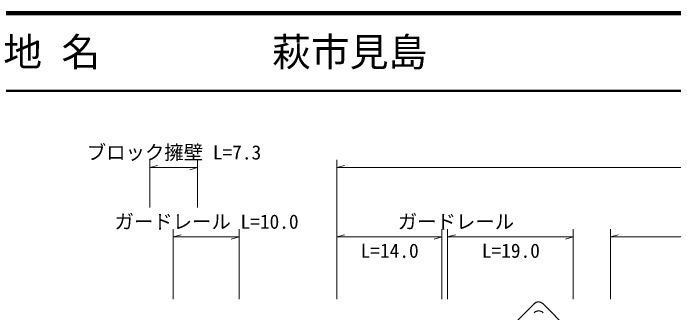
# Model space of a CAD drawing. Units: millimetres, scale not verified. Extents: x 40000 to 680000, y 20000 to 380000.
# Drawn here: x 371664 to 456792, y 341401 to 380000 of the extents above; entities that cross this region are included whole.
import ezdxf
from ezdxf.enums import TextEntityAlignment as Align

# ---------------------------------------------------------------- set-up
doc = ezdxf.new("R2010")
doc.units = ezdxf.units.MM
doc.header["$LTSCALE"] = 1000
for name, color, linetype, lineweight in [('M-STR-HTXT', 7, 'Continuous', 13), ('M-STR-STRC', 7, 'Continuous', 25), ('M-TTL', 2, 'Continuous', 140), ('M-TTL-LINE', 7, 'Continuous', 50)]:
    doc.layers.add(name, color=color, linetype=linetype, lineweight=lineweight)
doc.layers.add('M-TTL-TXT', color=7, linetype='Continuous')
doc.styles.add('ＭＳ ゴシック', font='')
doc.styles.get('ＭＳ ゴシック').set_extended_font_data('MS Gothic')

msp = doc.modelspace()

# ---------------------------------------------------------------- linework, layer by layer
at = {"layer": 'M-STR-HTXT'}
for p, q in [((389250, 354959), (389250, 361102)), ((395411, 361102), (395411, 354959)), ((413350, 343160), (413350, 361102)), ((389250, 360102), (390250, 360382)), ((389250, 360102), (395411, 360102)), ((395411, 360102), (394411, 359822)), ((413350, 360102), (414350, 360382)), ((413350, 360102), (551607, 360101)), ((392290, 343160), (392290, 352182)), ((400762, 352182), (400762, 343160)), ((426897, 352182), (426897, 343160)), ((427645, 343160), (427645, 352182)), ((443844, 352182), (443844, 343160)), ((448627, 343160), (448627, 352182)), ((392290, 351182), (393290, 351462)), ((392290, 351182), (400762, 351182)), ((400762, 351182), (399762, 350902)), ((413350, 351182), (414350, 351462)), ((413350, 351182), (426897, 351182)), ((426897, 351182), (425897, 350902)), ((427645, 351182), (428645, 351462)), ((427645, 351182), (443844, 351182)), ((443844, 351182), (442844, 350902)), ((448627, 351182), (449627, 351462)), ((448627, 351182), (549119, 351181))]:
    msp.add_line(p, q, dxfattribs=at)
at = {"layer": 'M-STR-STRC'}
for p, q in [((438791, 342560), (433766, 337535)), ((439950, 342560), (444975, 337535))]:
    msp.add_line(p, q, dxfattribs=at)
for centre, start in [((439371, 341981), 44.99982), ((439371, 340822), 44.99963)]:
    msp.add_arc(centre, 819, start, 134.99982, dxfattribs=at)
at = {"layer": 'M-TTL'}
msp.add_line((680000, 380000), (40000, 380000), dxfattribs=at)
at = {"layer": 'M-TTL-LINE'}
msp.add_line((40000, 370000), (680000, 370000), dxfattribs=at)

# ---------------------------------------------------------------- texts
at = {"layer": 'M-STR-HTXT', "style": 'ＭＳ ゴシック'}
for s, p in [('ブロック擁壁 L=7.3', (381143, 360602)), ('ガードレール L=10.0', (384714, 351682)), ('ガードレール', (421222, 351682)), ('L=14.0', (416436, 347936)), ('L=19.0', (432057, 347936))]:
    msp.add_text(s, height=1833, dxfattribs=at).set_placement(p, align=Align.BOTTOM_LEFT)
at = {"layer": 'M-TTL-TXT', "style": 'ＭＳ ゴシック'}
for s, p in [('地 名', (370380, 375000)), ('萩市見島', (405024, 375000))]:
    msp.add_text(s, height=3666, dxfattribs=at).set_placement(p, align=Align.MIDDLE_LEFT)

doc.saveas('drawing.dxf')
